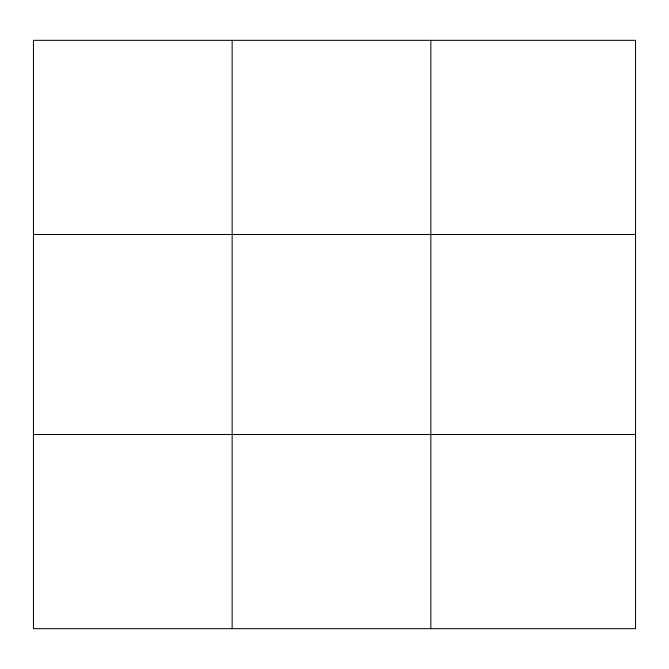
<?xml version="1.0" encoding="UTF-8"?>
<svg xmlns="http://www.w3.org/2000/svg" width="669" height="669" viewBox="0 0 669 669"><rect width="100%" height="100%" fill="white"/><g stroke="black" fill="none" stroke-linecap="round" stroke-linejoin="round"><path stroke-width="1" d="M232.143 40.332L232.143 628.668M430.836 40.332L430.836 628.668M33.45 234.484L635.55 234.484M33.45 434.516L635.55 434.516M635.55 604.4L635.55 628.668L33.45 628.668L33.45 40.332L635.55 40.332L635.55 604.4"/></g></svg>
